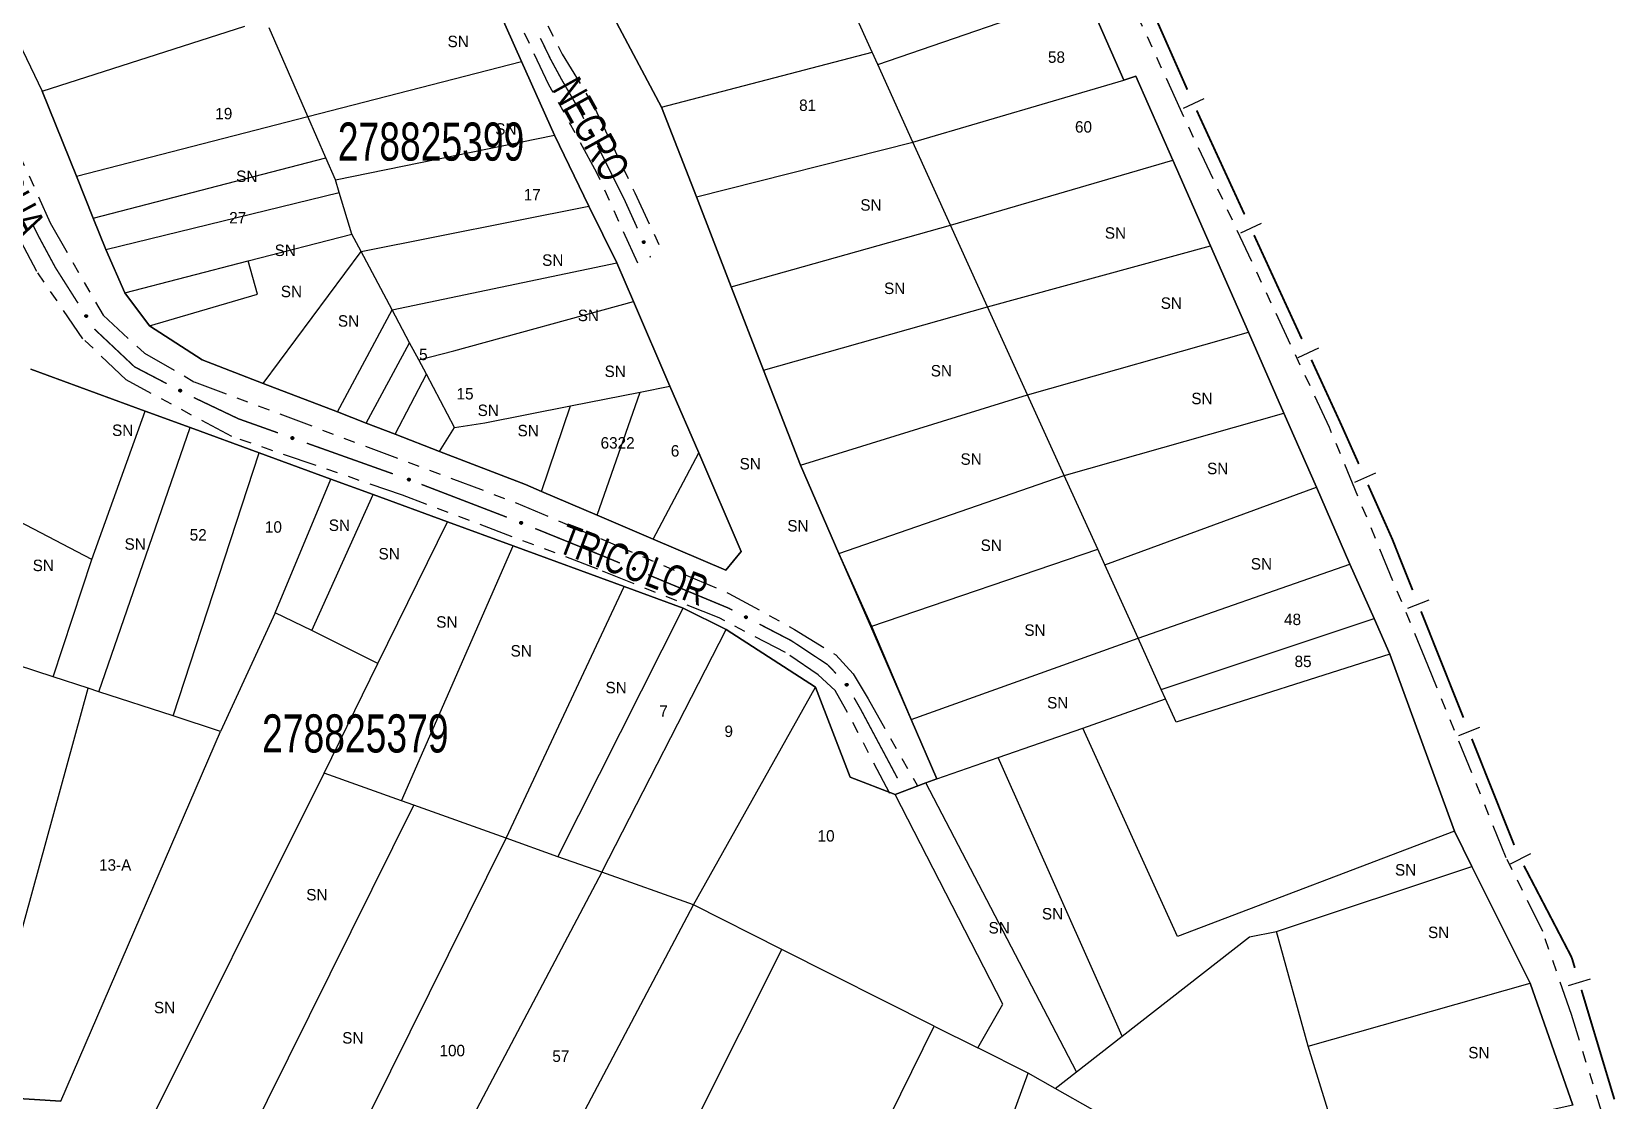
# Model space of a CAD drawing. Extents: x 204614 to 205597, y 4873311 to 4874446.
# Drawn here: x 205137.6 to 205345.3, y 4873786.8 to 4873926.9 of the extents above; entities that cross this region are included whole.
import ezdxf
from ezdxf.enums import TextEntityAlignment as Align

# ---------------------------------------------------------------- set-up
doc = ezdxf.new("R2010")
doc.units = 0
doc.header["$LTSCALE"] = 1.5
doc.header["$MEASUREMENT"] = 0
doc.linetypes.add('TRACO_25', pattern=[8, 3, -1, 1, -1, 1, -1])
for name, color, linetype in [('CD_MALHA_LOTES', 7, 'CONTINUOUS'), ('CD_TXT_QUADRA', 255, 'CONTINUOUS'), ('LM-LIM-SETORES-BAIRROS', 250, 'CONTINUOUS'), ('RU-QUADRA', 210, 'CONTINUOUS'), ('SV-EIXO-RUA-N-PAV', 6, 'CONTINUOUS'), ('SV-RUA-NAO-PAV', 7, 'CONTINUOUS'), ('SV-TXT-RUA-N-PAV', 7, 'CONTINUOUS'), ('Th_NmrPort', 1, 'CONTINUOUS')]:
    doc.layers.add(name, color=color, linetype=linetype)
doc.styles.add('ARIAL', font='ARIAL.SHX')

msp = doc.modelspace()

# ---------------------------------------------------------------- linework, layer by layer
at = {"layer": 'CD_MALHA_LOTES', "linetype": 'Continuous', "flags": 128}
for points in [[(205247.820775, 4873924.277697), (205238.592087, 4873944.613724)], [(205220.214994, 4873917.057532), (205209.876053, 4873936.501153)], [(205196.531992, 4873934.915591), (205201.824179, 4873923.049388)], [(205248.56386, 4873922.640259), (205275.82203, 4873932.04347)], [(205275.82203, 4873932.04347), (205280.84233, 4873920.58176)], [(205133.251673, 4873930.908573), (205138.964417, 4873919.132025)], [(205138.964417, 4873919.132025), (205165.544282, 4873927.65371)], [(205173.81427, 4873915.815606), (205168.751099, 4873927.456334)], [(205220.214994, 4873917.057532), (205247.820775, 4873924.277697)], [(205248.56386, 4873922.640259), (205247.820775, 4873924.277697)], [(205173.81427, 4873915.815606), (205201.824179, 4873923.049388)], [(205201.824179, 4873923.049388), (205206.148387, 4873913.353597)], [(205253.191994, 4873912.44186), (205248.56386, 4873922.640259)], [(205143.440204, 4873907.987685), (205138.964417, 4873919.132025)], [(205253.191994, 4873912.44186), (205280.84233, 4873920.58176)], [(205280.84233, 4873920.58176), (205282.432208, 4873921.11172)], [(205282.432208, 4873921.11172), (205287.267259, 4873910.106881)], [(205224.78735, 4873905.27441), (205220.214994, 4873917.057532)], [(205143.440204, 4873907.987685), (205173.81427, 4873915.815606)], [(205176.177591, 4873910.382099), (205173.81427, 4873915.815606)], [(205177.42937, 4873907.504136), (205206.148387, 4873913.353597)], [(205206.148387, 4873913.353597), (205210.685468, 4873904.073668)], [(205224.78735, 4873905.27441), (205253.191994, 4873912.44186)], [(205258.123562, 4873901.574821), (205253.191994, 4873912.44186)], [(205145.657546, 4873902.466686), (205176.177591, 4873910.382099)], [(205177.42937, 4873907.504136), (205176.177591, 4873910.382099)], [(205258.123562, 4873901.574821), (205287.267259, 4873910.106881)], [(205287.267259, 4873910.106881), (205292.205366, 4873898.867484)], [(205145.657546, 4873902.466686), (205143.440204, 4873907.987685)], [(205177.928854, 4873905.858782), (205177.42937, 4873907.504136)], [(205147.309135, 4873898.354365), (205177.928854, 4873905.858782)], [(205179.584998, 4873900.403256), (205177.928854, 4873905.858782)], [(205229.360639, 4873893.488886), (205224.78735, 4873905.27441)], [(205180.802085, 4873898.112541), (205210.685468, 4873904.073668)], [(205210.685468, 4873904.073668), (205214.325052, 4873896.629435)], [(205147.309135, 4873898.354365), (205145.657546, 4873902.466686)], [(205165.984827, 4873896.888719), (205179.584998, 4873900.403256)], [(205180.802085, 4873898.112541), (205179.584998, 4873900.403256)], [(205229.360639, 4873893.488886), (205258.123562, 4873901.574821)], [(205262.988661, 4873890.854253), (205258.123562, 4873901.574821)], [(205149.789835, 4873892.703633), (205147.309135, 4873898.354365)], [(205262.988661, 4873890.854253), (205292.205366, 4873898.867484)], [(205292.205366, 4873898.867484), (205297.193, 4873887.515358)], [(205149.789835, 4873892.703633), (205165.984827, 4873896.888719)], [(205167.18449, 4873892.522561), (205165.984827, 4873896.888719)], [(205167.952867, 4873880.805267), (205180.802085, 4873898.112541)], [(205184.870754, 4873890.454782), (205180.802085, 4873898.112541)], [(205184.870754, 4873890.454782), (205214.325052, 4873896.629435)], [(205214.325052, 4873896.629435), (205216.50684, 4873891.572144)], [(205153.046364, 4873888.378016), (205149.789835, 4873892.703633)], [(205153.046364, 4873888.378016), (205167.18449, 4873892.522561)], [(205233.603406, 4873882.555127), (205229.360639, 4873893.488886)], [(205177.674866, 4873877.060751), (205184.870754, 4873890.454782)], [(205187.156512, 4873886.152691), (205184.870754, 4873890.454782)], [(205192.936024, 4873885.075995), (205216.50684, 4873891.572144)], [(205216.50684, 4873891.572144), (205221.307812, 4873880.443696)], [(205233.603406, 4873882.555127), (205262.988661, 4873890.854253)], [(205268.228046, 4873879.30892), (205262.988661, 4873890.854253)], [(205159.952412, 4873883.886714), (205153.046364, 4873888.378016)], [(205181.46574, 4873875.600662), (205187.156512, 4873886.152691)], [(205188.348791, 4873883.908668), (205187.156512, 4873886.152691)], [(205268.228046, 4873879.30892), (205297.193, 4873887.515358)], [(205297.193, 4873887.515358), (205301.848271, 4873876.919711)], [(205167.952867, 4873880.805267), (205159.952412, 4873883.886714)], [(205188.348791, 4873883.908668), (205192.936024, 4873885.075995)], [(205189.355561, 4873882.013797), (205188.348791, 4873883.908668)], [(205137.46186, 4873882.689675), (205152.466472, 4873877.189346)], [(205185.258474, 4873874.139856), (205189.355561, 4873882.013797)], [(205193.062037, 4873875.037731), (205189.355561, 4873882.013797)], [(205238.445592, 4873870.076646), (205233.603406, 4873882.555127)], [(205177.674866, 4873877.060751), (205167.952867, 4873880.805267)], [(205208.283504, 4873877.853949), (205217.419591, 4873879.676227)], [(205211.74204, 4873863.546163), (205217.419591, 4873879.676227)], [(205217.419591, 4873879.676227), (205221.307812, 4873880.443696)], [(205221.307812, 4873880.443696), (205225.07854, 4873871.70331)], [(205197.020446, 4873875.649776), (205208.283504, 4873877.853949)], [(205204.465859, 4873866.653289), (205208.283504, 4873877.853949)], [(205238.445592, 4873870.076646), (205268.228046, 4873879.30892)], [(205273.020771, 4873868.747832), (205268.228046, 4873879.30892)], [(205145.47761, 4873857.734035), (205152.466472, 4873877.189346)], [(205152.466472, 4873877.189346), (205158.371456, 4873875.024722)], [(205181.46574, 4873875.600662), (205177.674866, 4873877.060751)], [(205185.258474, 4873874.139856), (205181.46574, 4873875.600662)], [(205193.062037, 4873875.037731), (205197.020446, 4873875.649776)], [(205273.020771, 4873868.747832), (205301.848271, 4873876.919711)], [(205301.848271, 4873876.919711), (205306.126516, 4873867.182194)], [(205146.391153, 4873840.360059), (205158.371456, 4873875.024722)], [(205158.371456, 4873875.024722), (205167.409497, 4873871.706498)], [(205191.083247, 4873871.896393), (205185.258474, 4873874.139856)], [(205191.083247, 4873871.896393), (205193.062037, 4873875.037731)], [(205156.122507, 4873837.191627), (205167.409497, 4873871.706498)], [(205167.409497, 4873871.706498), (205176.827661, 4873868.259122)], [(205204.465859, 4873866.653289), (205202.348016, 4873867.557665), (205191.083247, 4873871.896393)], [(205219.106368, 4873860.401396), (205225.07854, 4873871.70331)], [(205225.07854, 4873871.70331), (205230.663077, 4873858.758592)], [(205243.474831, 4873858.513122), (205238.445592, 4873870.076646)], [(205169.510167, 4873850.714562), (205176.827661, 4873868.259122)], [(205176.827661, 4873868.259122), (205182.369037, 4873866.227787)], [(205243.474831, 4873858.513122), (205273.020771, 4873868.747832)], [(205277.422223, 4873859.04894), (205273.020771, 4873868.747832)], [(205278.342814, 4873857.020357), (205306.126516, 4873867.182194)], [(205306.126516, 4873867.182194), (205310.493549, 4873857.092645)], [(205145.47761, 4873857.734035), (205130.128027, 4873865.723883)], [(205174.324239, 4873848.395742), (205182.369037, 4873866.227787)], [(205182.369037, 4873866.227787), (205192.129707, 4873862.64976)], [(205211.74204, 4873863.546163), (205204.465859, 4873866.653289)], [(205219.106368, 4873860.401396), (205211.74204, 4873863.546163)], [(205182.994611, 4873844.060556), (205192.129707, 4873862.64976)], [(205192.129707, 4873862.64976), (205200.725574, 4873859.498723)], [(205186.096182, 4873826.048137), (205200.725574, 4873859.498723)], [(205200.725574, 4873859.498723), (205215.312871, 4873854.151371)], [(205228.66277, 4873856.320554), (205219.106368, 4873860.401396)], [(205247.6734, 4873848.926032), (205277.422223, 4873859.04894)], [(205278.342814, 4873857.020357), (205277.422223, 4873859.04894)], [(205140.381794, 4873842.316647), (205145.47761, 4873857.734035)], [(205230.663077, 4873858.758592), (205228.66277, 4873856.320554)], [(205247.6734, 4873848.926032), (205243.474831, 4873858.513122)], [(205282.715811, 4873847.384167), (205278.342814, 4873857.020357)], [(205282.715811, 4873847.384167), (205310.493549, 4873857.092645)], [(205310.493549, 4873857.092645), (205313.692097, 4873849.962521)], [(205199.817932, 4873821.157711), (205215.312871, 4873854.151371)], [(205215.312871, 4873854.151371), (205223.050276, 4873851.342587)], [(205169.510167, 4873850.714562), (205162.352069, 4873835.163343)], [(205174.324239, 4873848.395742), (205169.510167, 4873850.714562)], [(205206.621349, 4873818.732976), (205223.050276, 4873851.342587)], [(205223.050276, 4873851.342587), (205228.667844, 4873848.533803)], [(205212.357955, 4873816.688452), (205228.667844, 4873848.533803)], [(205228.667844, 4873848.533803), (205240.406441, 4873840.981884)], [(205252.951364, 4873836.724114), (205247.6734, 4873848.926032)], [(205285.762203, 4873840.671241), (205313.692097, 4873849.962521)], [(205313.692097, 4873849.962521), (205315.740146, 4873845.301052)], [(205182.994611, 4873844.060556), (205174.324239, 4873848.395742)], [(205252.951364, 4873836.724114), (205282.715811, 4873847.384167)], [(205285.762203, 4873840.671241), (205282.715811, 4873847.384167)], [(205140.381794, 4873842.316647), (205128.716571, 4873846.114728)], [(205315.740146, 4873845.301052), (205287.706994, 4873836.385765)], [(205315.740146, 4873845.301052), (205324.245991, 4873822.088837)], [(205144.997324, 4873840.813876), (205140.381794, 4873842.316647)], [(205175.937332, 4873829.668747), (205182.994611, 4873844.060556)], [(205130.295852, 4873787.348656), (205144.997324, 4873840.813876)], [(205146.391153, 4873840.360059), (205144.997324, 4873840.813876)], [(205156.122507, 4873837.191627), (205146.391153, 4873840.360059)], [(205224.380514, 4873812.403617), (205240.406441, 4873840.981884)], [(205240.406441, 4873840.981884), (205244.937592, 4873829.163793)], [(205286.327783, 4873839.424946), (205285.762203, 4873840.671241)], [(205275.457573, 4873835.604423), (205286.327783, 4873839.424946)], [(205287.706994, 4873836.385765), (205286.327783, 4873839.424946)], [(205162.352069, 4873835.163343), (205156.122507, 4873837.191627)], [(205256.331716, 4873828.951809), (205252.951364, 4873836.724114)], [(205141.410057, 4873786.661063), (205162.352069, 4873835.163343)], [(205264.367563, 4873831.722919), (205275.457573, 4873835.604423)], [(205324.245991, 4873822.088837), (205287.883426, 4873808.257465), (205275.457573, 4873835.604423)], [(205256.331716, 4873828.951809), (205264.367563, 4873831.722919)], [(205280.644134, 4873795.176324), (205264.367563, 4873831.722919)], [(205151.869601, 4873781.399285), (205175.937332, 4873829.668747)], [(205186.096182, 4873826.048137), (205175.937332, 4873829.668747)], [(205244.937592, 4873829.163793), (205250.873136, 4873826.884968)], [(205250.873136, 4873826.884968), (205254.887195, 4873828.404855)], [(205254.887195, 4873828.404855), (205256.331716, 4873828.951809)], [(205274.63646, 4873790.493182), (205254.887195, 4873828.404855)], [(205187.721858, 4873825.468747), (205186.096182, 4873826.048137)], [(205264.95987, 4873799.372855), (205250.873136, 4873826.884968)], [(205163.058891, 4873775.770401), (205187.721858, 4873825.468747)], [(205199.817932, 4873821.157711), (205187.721858, 4873825.468747)], [(205324.245991, 4873822.088837), (205326.524816, 4873817.425196)], [(205174.6385, 4873770.364817), (205199.817932, 4873821.157711)], [(205206.621349, 4873818.732976), (205199.817932, 4873821.157711)], [(205212.357955, 4873816.688452), (205206.621349, 4873818.732976)], [(205300.888983, 4873808.912784), (205326.524816, 4873817.425196)], [(205326.524816, 4873817.425196), (205334.156229, 4873802.135872)], [(205212.357955, 4873816.688452), (205184.906159, 4873764.722589)], [(205224.380514, 4873812.403617), (205212.357955, 4873816.688452)], [(205195.980557, 4873758.637046), (205224.380514, 4873812.403617)], [(205235.99103, 4873806.565033), (205224.380514, 4873812.403617)], [(205280.644134, 4873795.176324), (205297.360344, 4873808.207056)], [(205297.360344, 4873808.207056), (205300.888983, 4873808.912784)], [(205305.022533, 4873793.890861), (205300.888983, 4873808.912784)], [(205208.484356, 4873751.766026), (205235.99103, 4873806.565033)], [(205255.980981, 4873796.512682), (205235.99103, 4873806.565033)], [(205305.022533, 4873793.890861), (205334.156229, 4873802.135872)], [(205334.156229, 4873802.135872), (205339.747299, 4873786.157602)], [(205261.700769, 4873793.63637), (205264.95987, 4873799.372855)], [(205245.804397, 4873775.831787), (205255.980981, 4873796.512682)], [(205255.980981, 4873796.512682), (205261.700769, 4873793.63637)], [(205274.63646, 4873790.493182), (205280.644134, 4873795.176324)], [(205268.286873, 4873790.324414), (205261.700769, 4873793.63637)], [(205339.747299, 4873786.157602), (205309.508946, 4873779.461245), (205305.022533, 4873793.890861)], [(205246.803555, 4873731.487824), (205268.286873, 4873790.324414)], [(205271.840254, 4873788.313464), (205268.286873, 4873790.324414)], [(205271.840254, 4873788.313464), (205274.63646, 4873790.493182)], [(205276.793415, 4873785.510342), (205271.840254, 4873788.313464)], [(205141.410057, 4873786.661063), (205130.295852, 4873787.348656)]]:
    msp.add_lwpolyline(points, dxfattribs=at)
at = {"layer": 'LM-LIM-SETORES-BAIRROS', "const_width": 0.25}
for points in [[(205289.185074, 4873919.342604), (205283.929074, 4873931.232703)], [(205296.684945, 4873902.979668), (205290.415545, 4873916.606649)], [(205304.208226, 4873886.627291), (205297.938825, 4873900.254272)], [(205309.36071, 4873875.428005), (205305.462106, 4873883.901894)], [(205309.634635, 4873874.814036), (205309.36071, 4873875.428005)], [(205311.671843, 4873870.24788), (205309.634635, 4873874.814036)], [(205316.046964, 4873860.441573), (205312.894168, 4873867.508186)], [(205316.143944, 4873860.198217), (205316.046964, 4873860.441573)], [(205318.735325, 4873853.695545), (205316.143944, 4873860.198217)], [(205325.398878, 4873836.974389), (205319.845917, 4873850.908686)], [(205332.06243, 4873820.253233), (205326.50947, 4873834.18753)], [(205339.602562, 4873805.529747), (205333.341759, 4873817.543722)], [(205339.732948, 4873805.096381), (205339.602562, 4873805.529747)], [(205340.021057, 4873804.138783), (205339.732948, 4873805.096381)], [(205345.207024, 4873786.902027), (205340.885385, 4873801.26599)]]:
    msp.add_lwpolyline(points, dxfattribs=at)
at = {"layer": 'LM-LIM-SETORES-BAIRROS'}
for points in [[(205291.360283, 4873918.142055), (205288.634887, 4873916.888175)], [(205298.883563, 4873901.789677), (205296.158167, 4873900.535797)], [(205306.406844, 4873885.4373), (205303.681448, 4873884.18342)], [(205313.856573, 4873869.03258), (205311.116879, 4873867.810255)], [(205320.86915, 4873852.392935), (205318.08229, 4873851.282343)], [(205327.532702, 4873835.671779), (205324.745843, 4873834.561187)], [(205334.209831, 4873819.123738), (205331.549409, 4873817.73732)], [(205342.033672, 4873802.655752), (205339.160879, 4873801.791424)]]:
    msp.add_lwpolyline(points, dxfattribs=at)
at = {"layer": 'RU-QUADRA', "linetype": 'Continuous', "flags": 128}
for points in [[(205209.876053, 4873936.501153), (205220.214994, 4873917.057532), (205224.78735, 4873905.27441), (205229.360639, 4873893.488886), (205233.603406, 4873882.555127), (205238.445592, 4873870.076646), (205243.474831, 4873858.513122), (205247.746376, 4873848.95777), (205252.951364, 4873836.724114), (205256.331716, 4873828.951809), (205254.887195, 4873828.404855), (205250.873136, 4873826.884968), (205244.937592, 4873829.163793), (205240.406441, 4873840.981884), (205228.667844, 4873848.533803), (205223.050276, 4873851.342587), (205215.312871, 4873854.151371), (205200.725574, 4873859.498723), (205192.129707, 4873862.64976), (205182.369037, 4873866.227787), (205176.827661, 4873868.259122), (205167.404557, 4873871.693021), (205158.371456, 4873875.024722), (205152.466472, 4873877.189346), (205137.46186, 4873882.689675)], [(205133.251673, 4873930.908573), (205138.964417, 4873919.132025), (205143.440204, 4873907.987685), (205145.657546, 4873902.466686), (205147.309135, 4873898.354365), (205149.789835, 4873892.703633), (205153.046364, 4873888.378016), (205159.952412, 4873883.886714), (205167.952867, 4873880.805267), (205177.674866, 4873877.060751), (205181.46574, 4873875.600662), (205185.258474, 4873874.139856), (205191.083247, 4873871.896393), (205202.348016, 4873867.557665), (205204.465859, 4873866.653289), (205211.74204, 4873863.546163), (205219.106368, 4873860.401396), (205228.66277, 4873856.320554), (205230.663077, 4873858.758592), (205225.07854, 4873871.70331), (205221.307812, 4873880.443696), (205216.50684, 4873891.572144), (205214.325052, 4873896.629435), (205210.685468, 4873904.073668), (205206.148387, 4873913.353597), (205201.824179, 4873923.049388), (205196.531992, 4873934.915591)], [(205339.747299, 4873786.157602), (205334.156229, 4873802.135872), (205326.524816, 4873817.425196), (205324.245991, 4873822.088837), (205315.740146, 4873845.301052), (205313.692097, 4873849.962521), (205310.493549, 4873857.092645), (205306.126516, 4873867.182194), (205301.848271, 4873876.919711), (205297.193, 4873887.515358), (205292.205366, 4873898.867484), (205287.267259, 4873910.106881), (205282.432208, 4873921.11172), (205280.84233, 4873920.58176), (205275.82203, 4873932.04347)], [(205130.295852, 4873787.348656), (205141.410057, 4873786.661063)]]:
    msp.add_lwpolyline(points, dxfattribs=at)
at = {"layer": 'SV-EIXO-RUA-N-PAV', "const_width": 0.18}
for points in [[(205204.316577, 4873926.090341), (205205.622083, 4873923.389294)], [(205205.622083, 4873923.389294), (205205.629784, 4873923.373361)], [(205205.629784, 4873923.373361), (205207.052617, 4873920.752353)], [(205207.052617, 4873920.752353), (205207.097501, 4873920.669672)], [(205207.097501, 4873920.669672), (205209.055754, 4873917.290106)], [(205209.055754, 4873917.290106), (205209.492197, 4873916.53689)], [(205209.492197, 4873916.53689), (205210.001553, 4873915.52879)], [(205211.805424, 4873911.958629), (205213.158327, 4873909.281008)], [(205213.158327, 4873909.281008), (205213.200114, 4873909.198306)], [(205213.200114, 4873909.198306), (205214.947529, 4873905.703474)], [(205214.947529, 4873905.703474), (205215.285817, 4873905.0269)], [(205215.285817, 4873905.0269), (205217.034494, 4873901.160379)], [(205137.672183, 4873901.724552), (205138.121122, 4873900.830989)], [(205138.121122, 4873900.830989), (205138.531654, 4873900.013875)], [(205138.531654, 4873900.013875), (205140.468614, 4873896.416663)], [(205140.468614, 4873896.416663), (205140.699064, 4873895.988683)], [(205218.682804, 4873897.515783), (205218.761988, 4873897.340698)], [(205140.699064, 4873895.988683), (205143.653557, 4873891.333119)], [(205145.796855, 4873887.955801), (205145.807962, 4873887.9383)], [(205145.807962, 4873887.9383), (205150.890267, 4873883.154953)], [(205150.890267, 4873883.154953), (205151.071674, 4873882.984218)], [(205151.071674, 4873882.984218), (205155.283735, 4873880.78662)], [(205158.841767, 4873878.959799), (205164.25893, 4873876.380197)], [(205164.25893, 4873876.380197), (205164.6954, 4873876.172355)], [(205164.6954, 4873876.172355), (205169.891804, 4873874.320349)], [(205173.659656, 4873872.977481), (205184.963211, 4873868.948878)], [(205188.715832, 4873867.564896), (205199.915979, 4873863.257147)], [(205203.631702, 4873861.776519), (205211.972355, 4873858.395172)], [(205211.972355, 4873858.395172), (205212.610663, 4873858.136399)], [(205212.610663, 4873858.136399), (205214.745298, 4873857.250324)], [(205218.439665, 4873855.716813), (205228.599173, 4873851.499659)], [(205228.599173, 4873851.499659), (205229.02106, 4873851.324536)], [(205229.02106, 4873851.324536), (205229.503225, 4873851.074347)], [(205233.053706, 4873849.232043), (205236.604187, 4873847.389739)], [(205236.604187, 4873847.389739), (205237.234239, 4873847.062813)], [(205237.234239, 4873847.062813), (205241.646442, 4873844.144174)], [(205241.646442, 4873844.144174), (205242.025526, 4873843.893413)], [(205242.025526, 4873843.893413), (205243.087615, 4873842.770699)], [(205245.461262, 4873839.586682), (205245.956726, 4873838.718054)], [(205245.956726, 4873838.718054), (205246.360348, 4873838.010441)], [(205246.360348, 4873838.010441), (205251.156967, 4873829.025223)]]:
    msp.add_lwpolyline(points, dxfattribs=at)
at = {"layer": 'SV-EIXO-RUA-N-PAV'}
for points in [[(205210.936945, 4873913.921593), (205210.98362, 4873913.906981), (205211.020746, 4873913.884879), (205211.046406, 4873913.857533), (205211.06278, 4873913.827454), (205211.076066, 4873913.794796), (205211.082196, 4873913.758915), (205211.080178, 4873913.717584), (205211.06585, 4873913.670659), (205211.040708, 4873913.634114), (205211.015244, 4873913.607523), (205210.984863, 4873913.588644), (205210.952921, 4873913.576269), (205210.915439, 4873913.571134), (205210.873574, 4873913.573588), (205210.826738, 4873913.589138), (205210.790489, 4873913.611056), (205210.766364, 4873913.638158), (205210.747577, 4873913.668821), (205210.734413, 4873913.702325), (205210.728599, 4873913.737582), (205210.731145, 4873913.779729), (205210.747105, 4873913.825752), (205210.768553, 4873913.862157), (205210.79531, 4873913.886656), (205210.825914, 4873913.904472), (205210.858508, 4873913.918195), (205210.89432, 4873913.925859), (205210.936945, 4873913.921593)], [(205217.899741, 4873899.514357), (205217.945743, 4873899.497747), (205217.981883, 4873899.474066), (205218.00634, 4873899.445638), (205218.021402, 4873899.414882), (205218.033268, 4873899.381682), (205218.037846, 4873899.345569), (205218.034048, 4873899.304364), (205218.017711, 4873899.258101), (205217.991018, 4873899.222673), (205217.964431, 4873899.197204), (205217.933264, 4873899.179652), (205217.900819, 4873899.168666), (205217.86315, 4873899.165151), (205217.821429, 4873899.169407), (205217.775308, 4873899.186961), (205217.740037, 4873899.210421), (205217.717102, 4873899.238539), (205217.699655, 4873899.269983), (205217.687947, 4873899.304023), (205217.683658, 4873899.339497), (205217.688019, 4873899.381496), (205217.705948, 4873899.426788), (205217.728945, 4873899.462234), (205217.756733, 4873899.485557), (205217.788076, 4873899.502038), (205217.821231, 4873899.514343), (205217.857341, 4873899.520456), (205217.899741, 4873899.514357)], [(205144.741163, 4873889.824757), (205144.78904, 4873889.814765), (205144.828144, 4873889.796388), (205144.856348, 4873889.771673), (205144.875576, 4873889.743334), (205144.891981, 4873889.712126), (205144.90158, 4873889.677013), (205144.903601, 4873889.635682), (205144.893915, 4873889.587585), (205144.872456, 4873889.548763), (205144.849704, 4873889.519816), (205144.821309, 4873889.498065), (205144.790725, 4873889.482636), (205144.753922, 4873889.473872), (205144.712017, 4873889.472233), (205144.663889, 4873889.483143), (205144.625675, 4873889.501423), (205144.599023, 4873889.526045), (205144.577337, 4873889.55473), (205144.56097, 4873889.586791), (205144.551747, 4873889.621313), (205144.550172, 4873889.663508), (205144.56157, 4873889.710868), (205144.579367, 4873889.749189), (205144.603608, 4873889.77618), (205144.63233, 4873889.796895), (205144.663431, 4873889.81373), (205144.698326, 4873889.824848), (205144.741163, 4873889.824757)], [(205156.98044, 4873880.025546), (205157.026885, 4873880.040869), (205157.069937, 4873880.044542), (205157.106726, 4873880.03727), (205157.137559, 4873880.022367), (205157.167386, 4873880.003568), (205157.193276, 4873879.97798), (205157.215721, 4873879.943215), (205157.231419, 4873879.896731), (205157.232283, 4873879.852382), (205157.227083, 4873879.815933), (205157.213395, 4873879.782887), (205157.194647, 4873879.754218), (205157.167178, 4873879.728203), (205157.131725, 4873879.705802), (205157.084602, 4873879.691148), (205157.042371, 4873879.687837), (205157.006972, 4873879.695805), (205156.973837, 4873879.709777), (205156.943616, 4873879.729334), (205156.918346, 4873879.754598), (205156.895856, 4873879.790335), (205156.882008, 4873879.837037), (205156.878225, 4873879.879119), (205156.885694, 4873879.914621), (205156.900184, 4873879.946933), (205156.918675, 4873879.977079), (205156.943314, 4873880.004175), (205156.98044, 4873880.025546)], [(205171.677344, 4873873.800843), (205171.72123, 4873873.822433), (205171.763362, 4873873.832014), (205171.800802, 4873873.829892), (205171.833398, 4873873.819389), (205171.865535, 4873873.804889), (205171.89471, 4873873.783121), (205171.92174, 4873873.751788), (205171.943707, 4873873.707917), (205171.950686, 4873873.664112), (205171.950569, 4873873.627295), (205171.941574, 4873873.592675), (205171.926965, 4873873.561691), (205171.903351, 4873873.532133), (205171.871331, 4873873.505051), (205171.826682, 4873873.484031), (205171.785313, 4873873.47492), (205171.749153, 4873873.477924), (205171.714406, 4873873.487187), (205171.681774, 4873873.502384), (205171.653258, 4873873.523917), (205171.626049, 4873873.556206), (205171.605885, 4873873.600548), (205171.596327, 4873873.641706), (205171.598823, 4873873.677898), (205171.608712, 4873873.711902), (205171.622864, 4873873.744312), (205171.643525, 4873873.774551), (205171.677344, 4873873.800843)], [(205186.97159, 4873868.3537), (205187.015997, 4873868.374195), (205187.058354, 4873868.382729), (205187.09573, 4873868.379678), (205187.128055, 4873868.36837), (205187.159823, 4873868.353077), (205187.188449, 4873868.330592), (205187.214694, 4873868.298598), (205187.235565, 4873868.254196), (205187.241455, 4873868.210231), (205187.240425, 4873868.173428), (205187.230575, 4873868.139042), (205187.215201, 4873868.108431), (205187.190862, 4873868.079467), (205187.158179, 4873868.053188), (205187.113023, 4873868.033281), (205187.071441, 4873868.0252), (205187.035366, 4873868.0291), (205187.00086, 4873868.039222), (205186.968615, 4873868.055223), (205186.940642, 4873868.077457), (205186.914242, 4873868.110411), (205186.895184, 4873868.15524), (205186.886651, 4873868.196622), (205186.890043, 4873868.232741), (205186.900773, 4873868.266489), (205186.915724, 4873868.298538), (205186.937129, 4873868.328255), (205186.97159, 4873868.3537)], [(205201.686427, 4873862.683926), (205201.731195, 4873862.703619), (205201.773699, 4873862.71139), (205201.811014, 4873862.707668), (205201.843131, 4873862.69578), (205201.874618, 4873862.679918), (205201.902836, 4873862.656922), (205201.9285, 4873862.624462), (205201.94857, 4873862.579691), (205201.953669, 4873862.535628), (205201.951977, 4873862.498849), (205201.94151, 4873862.464646), (205201.925588, 4873862.434316), (205201.900732, 4873862.405795), (205201.867582, 4873862.380107), (205201.822075, 4873862.361016), (205201.780354, 4873862.353684), (205201.744356, 4873862.358232), (205201.710037, 4873862.368972), (205201.678085, 4873862.385551), (205201.650516, 4873862.408284), (205201.624713, 4873862.441707), (205201.606465, 4873862.486872), (205201.598676, 4873862.528401), (205201.602718, 4873862.564454), (205201.614053, 4873862.598003), (205201.629578, 4873862.629778), (205201.651514, 4873862.659105), (205201.686427, 4873862.683926)], [(205216.501982, 4873856.640322), (205216.546912, 4873856.659643), (205216.589478, 4873856.667061), (205216.626762, 4873856.66303), (205216.658779, 4873856.650876), (205216.690133, 4873856.634754), (205216.718159, 4873856.611524), (205216.743554, 4873856.578852), (205216.763252, 4873856.533917), (205216.767985, 4873856.489813), (205216.765988, 4873856.453049), (205216.755237, 4873856.418934), (205216.739065, 4873856.388737), (205216.713973, 4873856.360423), (205216.680611, 4873856.335011), (205216.634948, 4873856.316298), (205216.593167, 4873856.309312), (205216.557208, 4873856.314158), (205216.522979, 4873856.325183), (205216.491166, 4873856.342027), (205216.463786, 4873856.364988), (205216.438261, 4873856.398624), (205216.420388, 4873856.443938), (205216.412945, 4873856.48553), (205216.417285, 4873856.521548), (205216.428898, 4873856.555002), (205216.444686, 4873856.586647), (205216.466864, 4873856.615791), (205216.501982, 4873856.640322)], [(205231.201632, 4873850.31708), (205231.248044, 4873850.332508), (205231.291087, 4873850.336277), (205231.327892, 4873850.329088), (205231.358758, 4873850.314254), (205231.388627, 4873850.295522), (205231.414575, 4873850.269992), (205231.437097, 4873850.235278), (205231.4529, 4873850.188829), (205231.453863, 4873850.144482), (205231.448745, 4873850.108022), (205231.435131, 4873850.074945), (205231.416448, 4873850.046234), (205231.389037, 4873850.020158), (205231.353635, 4873849.997677), (205231.306545, 4873849.982917), (205231.264321, 4873849.979511), (205231.228904, 4873849.9874), (205231.195738, 4873850.001297), (205231.165473, 4873850.020787), (205231.140147, 4873850.045994), (205231.117576, 4873850.08168), (205231.103624, 4873850.128351), (205231.099747, 4873850.170425), (205231.107136, 4873850.205943), (205231.121553, 4873850.238288), (205231.139977, 4873850.268475), (205231.164554, 4873850.295626), (205231.201632, 4873850.31708)], [(205244.516144, 4873841.465801), (205244.563497, 4873841.453565), (205244.601693, 4873841.433366), (205244.628701, 4873841.40735), (205244.646573, 4873841.378137), (205244.661491, 4873841.346192), (205244.669425, 4873841.310666), (205244.669497, 4873841.269285), (205244.657556, 4873841.221697), (205244.634293, 4873841.18393), (205244.610204, 4873841.156086), (205244.580815, 4873841.135697), (205244.549539, 4873841.121725), (205244.512364, 4873841.114704), (205244.470428, 4873841.11504), (205244.422867, 4873841.128205), (205244.385557, 4873841.148264), (205244.360094, 4873841.174114), (205244.339783, 4873841.203789), (205244.324944, 4873841.236586), (205244.317357, 4873841.271504), (205244.317771, 4873841.313726), (205244.331387, 4873841.360496), (205244.350969, 4873841.397937), (205244.376455, 4873841.423756), (205244.40612, 4873841.443095), (205244.437979, 4873841.458447), (205244.473359, 4873841.467909), (205244.516144, 4873841.465801)]]:
    msp.add_lwpolyline(points, close=True, dxfattribs=at)
for points in [[(205210.728599, 4873913.737582), (205210.826738, 4873913.589138)], [(205210.731145, 4873913.779729), (205210.873574, 4873913.573588)], [(205210.73403, 4873913.716366), (205210.805284, 4873913.605602)], [(205210.734413, 4873913.702325), (205210.790489, 4873913.611056)], [(205210.734479, 4873913.754813), (205210.846243, 4873913.588078)], [(205210.742222, 4873913.800004), (205210.892677, 4873913.574847)], [(205210.747105, 4873913.825752), (205210.915439, 4873913.571134)], [(205210.757914, 4873913.841566), (205210.931111, 4873913.57745)], [(205210.768553, 4873913.862157), (205210.952921, 4873913.576269)], [(205210.78281, 4873913.870962), (205210.967084, 4873913.584924)], [(205210.79531, 4873913.886656), (205210.984863, 4873913.588644)], [(205210.811399, 4873913.89305), (205210.996928, 4873913.598475)], [(205210.825914, 4873913.904472), (205211.015244, 4873913.607523)], [(205210.844897, 4873913.908447), (205211.027324, 4873913.626063)], [(205210.858508, 4873913.918195), (205211.040708, 4873913.634114)], [(205210.878421, 4873913.917742), (205211.051605, 4873913.656677)], [(205210.89432, 4873913.925859), (205211.06585, 4873913.670659)], [(205210.914407, 4873913.922164), (205211.069745, 4873913.696419)], [(205210.936945, 4873913.921593), (205211.080178, 4873913.717584)], [(205210.962045, 4873913.912601), (205211.077476, 4873913.74466)], [(205210.98362, 4873913.906981), (205211.082196, 4873913.758915)], [(205211.004838, 4873913.894473), (205211.074258, 4873913.784312)], [(205211.020746, 4873913.884879), (205211.076066, 4873913.794796)], [(205217.683658, 4873899.339497), (205217.775308, 4873899.186961)], [(205217.687947, 4873899.304023), (205217.740037, 4873899.210421)], [(205217.688019, 4873899.381496), (205217.821429, 4873899.169407)], [(205217.68817, 4873899.318068), (205217.754583, 4873899.204335)], [(205217.690275, 4873899.356459), (205217.794749, 4873899.185061)], [(205217.699959, 4873899.401274), (205217.840569, 4873899.169842)], [(205217.705948, 4873899.426788), (205217.86315, 4873899.165151)], [(205217.717428, 4873899.442121), (205217.87908, 4873899.170785)], [(205217.728945, 4873899.462234), (205217.900819, 4873899.168666)], [(205217.743568, 4873899.470417), (205217.915341, 4873899.176702)], [(205217.756733, 4873899.485557), (205217.933264, 4873899.179652)], [(205217.773082, 4873899.491253), (205217.945742, 4873899.188954)], [(205217.788076, 4873899.502038), (205217.964431, 4873899.197204)], [(205217.807213, 4873899.505191), (205217.977299, 4873899.215206)], [(205217.821231, 4873899.514343), (205217.991018, 4873899.222673)], [(205217.841106, 4873899.513032), (205218.002877, 4873899.244745)], [(205217.857341, 4873899.520456), (205218.017711, 4873899.258101)], [(205217.877249, 4873899.5159), (205218.022713, 4873899.283668)], [(205217.899741, 4873899.514357), (205218.034048, 4873899.304364)], [(205217.924431, 4873899.504291), (205218.032516, 4873899.331531)], [(205217.945743, 4873899.497747), (205218.037846, 4873899.345569)], [(205217.966403, 4873899.484336), (205218.03101, 4873899.371285)], [(205217.981883, 4873899.474066), (205218.033268, 4873899.381682)], [(205144.550172, 4873889.663508), (205144.712017, 4873889.472233)], [(205144.551747, 4873889.621313), (205144.663889, 4873889.483143)], [(205144.555919, 4873889.639036), (205144.683404, 4873889.483989)], [(205144.55922, 4873889.684766), (205144.730906, 4873889.475348)], [(205144.55922, 4873889.600728), (205144.640931, 4873889.497438)], [(205144.56097, 4873889.586791), (205144.625675, 4873889.501423)], [(205144.56157, 4873889.710868), (205144.753922, 4873889.473872)], [(205144.570786, 4873889.72766), (205144.768904, 4873889.481685)], [(205144.579367, 4873889.749189), (205144.790725, 4873889.482636)], [(205144.592698, 4873889.759343), (205144.803977, 4873889.49263)], [(205144.603608, 4873889.77618), (205144.821309, 4873889.498065)], [(205144.618997, 4873889.784113), (205144.832358, 4873889.509025)], [(205144.63233, 4873889.796895), (205144.849704, 4873889.519816)], [(205144.650835, 4873889.802702), (205144.85992, 4873889.539445)], [(205144.663431, 4873889.81373), (205144.872456, 4873889.548763)], [(205144.683293, 4873889.81522), (205144.881101, 4873889.57228)], [(205144.698326, 4873889.824848), (205144.893915, 4873889.587585)], [(205144.718676, 4873889.823129), (205144.895281, 4873889.613601)], [(205144.741163, 4873889.824757), (205144.903601, 4873889.635682)], [(205144.767021, 4873889.818255), (205144.898272, 4873889.662366)], [(205144.78904, 4873889.814765), (205144.90158, 4873889.677013)], [(205144.811377, 4873889.804385), (205144.891204, 4873889.701516)], [(205144.828144, 4873889.796388), (205144.891981, 4873889.712126)], [(205156.878225, 4873879.879119), (205157.194647, 4873879.754218)], [(205156.881578, 4873879.856186), (205157.176234, 4873879.742468)], [(205156.882008, 4873879.837037), (205157.167178, 4873879.728203)], [(205156.884681, 4873879.894583), (205157.201113, 4873879.769504)], [(205156.885694, 4873879.914621), (205157.213395, 4873879.782887)], [(205156.893044, 4873879.813266), (205157.146516, 4873879.717957)], [(205156.895043, 4873879.929193), (205157.217471, 4873879.797907)], [(205156.895856, 4873879.790335), (205157.131725, 4873879.705802)], [(205156.900184, 4873879.946933), (205157.227083, 4873879.815933)], [(205156.913084, 4873879.772029), (205157.101071, 4873879.701652)], [(205156.913294, 4873879.961225), (205157.226098, 4873879.83804)], [(205156.918346, 4873879.754598), (205157.084602, 4873879.691148)], [(205156.918675, 4873879.977079), (205157.232283, 4873879.852382)], [(205156.935123, 4873879.988314), (205157.227991, 4873879.877068)], [(205156.935123, 4873879.740522), (205157.057572, 4873879.692026)], [(205156.943314, 4873880.004175), (205157.231419, 4873879.896731)], [(205156.943616, 4873879.729334), (205157.042371, 4873879.687837)], [(205156.96179, 4873880.012877), (205157.219575, 4873879.919935)], [(205156.98044, 4873880.025546), (205157.215721, 4873879.943215)], [(205157.006078, 4873880.032864), (205157.197747, 4873879.963645)], [(205157.026885, 4873880.040869), (205157.193276, 4873879.97798)], [(205157.051418, 4873880.043069), (205157.172026, 4873879.993994)], [(205157.069937, 4873880.044542), (205157.167386, 4873880.003568)], [(205171.596327, 4873873.641706), (205171.926965, 4873873.561691)], [(205171.598823, 4873873.677898), (205171.941574, 4873873.592675)], [(205171.600586, 4873873.657912), (205171.931258, 4873873.577724)], [(205171.602814, 4873873.619455), (205171.91035, 4873873.547512)], [(205171.605885, 4873873.600548), (205171.903351, 4873873.532133)], [(205171.60607, 4873873.693621), (205171.943538, 4873873.608114)], [(205171.608712, 4873873.711902), (205171.950569, 4873873.627295)], [(205171.619724, 4873873.727867), (205171.94654, 4873873.649053)], [(205171.620097, 4873873.578529), (205171.884301, 4873873.519132)], [(205171.622864, 4873873.744312), (205171.950686, 4873873.664112)], [(205171.626049, 4873873.556206), (205171.871331, 4873873.505051)], [(205171.637603, 4873873.75771), (205171.943026, 4873873.687969)], [(205171.643525, 4873873.774551), (205171.943707, 4873873.707917)], [(205171.645639, 4873873.540454), (205171.841543, 4873873.496708)], [(205171.653258, 4873873.523917), (205171.826682, 4873873.484031)], [(205171.660623, 4873873.78572), (205171.928772, 4873873.729264)], [(205171.671817, 4873873.512292), (205171.79979, 4873873.481168)], [(205171.677344, 4873873.800843), (205171.92174, 4873873.751788)], [(205171.681774, 4873873.502384), (205171.785313, 4873873.47492)], [(205171.701727, 4873873.811632), (205171.901117, 4873873.76954)], [(205171.72123, 4873873.822433), (205171.89471, 4873873.783121)], [(205171.745223, 4873873.827998), (205171.871453, 4873873.796048)], [(205171.763362, 4873873.832014), (205171.865535, 4873873.804889)], [(205186.886651, 4873868.196622), (205187.215201, 4873868.108431)], [(205186.890043, 4873868.232741), (205187.230575, 4873868.139042)], [(205186.89131, 4873868.212718), (205187.219891, 4873868.124352)], [(205186.892583, 4873868.174217), (205187.19824, 4873868.094668)], [(205186.895184, 4873868.15524), (205187.190862, 4873868.079467)], [(205186.897678, 4873868.24828), (205187.232921, 4873868.154427)], [(205186.900773, 4873868.266489), (205187.240425, 4873868.173428)], [(205186.908846, 4873868.132875), (205187.171495, 4873868.066943)], [(205186.912177, 4873868.282176), (205187.236937, 4873868.19528)], [(205186.914242, 4873868.110411), (205187.158179, 4873868.053188)], [(205186.915724, 4873868.298538), (205187.241455, 4873868.210231)], [(205186.930791, 4873868.311567), (205187.23439, 4873868.234271)], [(205186.933436, 4873868.094178), (205187.128194, 4873868.045586)], [(205186.937129, 4873868.328255), (205187.235565, 4873868.254196)], [(205186.940642, 4873868.077457), (205187.113023, 4873868.033281)], [(205186.954499, 4873868.338997), (205187.221165, 4873868.275907)], [(205186.958907, 4873868.065375), (205187.086068, 4873868.031087)], [(205186.968615, 4873868.055223), (205187.071441, 4873868.0252)], [(205186.97159, 4873868.3537), (205187.214694, 4873868.298598)], [(205186.996232, 4873868.363881), (205187.194518, 4873868.316857)], [(205187.015997, 4873868.374195), (205187.188449, 4873868.330592)], [(205187.040122, 4873868.379164), (205187.165519, 4873868.344092)], [(205187.058354, 4873868.382729), (205187.159823, 4873868.353077)], [(205201.598676, 4873862.528401), (205201.925588, 4873862.434316)], [(205201.602718, 4873862.564454), (205201.94151, 4873862.464646)], [(205201.603624, 4873862.54441), (205201.930564, 4873862.45015)], [(205201.604205, 4873862.505893), (205201.908383, 4873862.42086)], [(205201.606465, 4873862.486872), (205201.900732, 4873862.405795)], [(205201.610631, 4873862.579852), (205201.944132, 4873862.479986)], [(205201.614053, 4873862.598003), (205201.951977, 4873862.498849)], [(205201.619722, 4873862.464265), (205201.881143, 4873862.393621)], [(205201.624713, 4873862.441707), (205201.867582, 4873862.380107)], [(205201.625737, 4873862.613483), (205201.948883, 4873862.52076)], [(205201.629578, 4873862.629778), (205201.953669, 4873862.535628)], [(205201.643612, 4873862.425132), (205201.837465, 4873862.373046)], [(205201.644876, 4873862.642533), (205201.947037, 4873862.55979)], [(205201.650516, 4873862.408284), (205201.822075, 4873862.361016)], [(205201.651514, 4873862.659105), (205201.94857, 4873862.579691)], [(205201.668561, 4873862.395876), (205201.795085, 4873862.359307)], [(205201.669074, 4873862.669533), (205201.934562, 4873862.601657)], [(205201.678085, 4873862.385551), (205201.780354, 4873862.353684)], [(205201.686427, 4873862.683926), (205201.9285, 4873862.624462)], [(205201.711248, 4873862.693662), (205201.908656, 4873862.64308)], [(205201.731195, 4873862.703619), (205201.902836, 4873862.656922)], [(205201.755405, 4873862.708153), (205201.880152, 4873862.670832)], [(205201.773699, 4873862.71139), (205201.874618, 4873862.679918)], [(205216.412945, 4873856.48553), (205216.739065, 4873856.388737)], [(205216.417285, 4873856.521548), (205216.755237, 4873856.418934)], [(205216.418025, 4873856.501498), (205216.744171, 4873856.404529)], [(205216.418287, 4873856.462977), (205216.721748, 4873856.375424)], [(205216.420388, 4873856.443938), (205216.713973, 4873856.360423)], [(205216.425325, 4873856.53688), (205216.757987, 4873856.434252)], [(205216.428898, 4873856.555002), (205216.765988, 4873856.453049)], [(205216.433458, 4873856.421222), (205216.694284, 4873856.348412)], [(205216.438261, 4873856.398624), (205216.680611, 4873856.335011)], [(205216.44071, 4873856.570384), (205216.763075, 4873856.474985)], [(205216.444686, 4873856.586647), (205216.767985, 4873856.489813)], [(205216.457022, 4873856.381892), (205216.650437, 4873856.3282)], [(205216.46009, 4873856.599275), (205216.761554, 4873856.514029)], [(205216.463786, 4873856.364988), (205216.634948, 4873856.316298)], [(205216.466864, 4873856.615791), (205216.763252, 4873856.533917)], [(205216.481728, 4873856.35243), (205216.607944, 4873856.314813)], [(205216.48451, 4873856.626074), (205216.749427, 4873856.555998)], [(205216.491166, 4873856.342027), (205216.593167, 4873856.309312)], [(205216.501982, 4873856.640322), (205216.743554, 4873856.578852)], [(205216.526883, 4873856.649852), (205216.723865, 4873856.597634)], [(205216.546912, 4873856.659643), (205216.718159, 4873856.611524)], [(205216.571159, 4873856.663976), (205216.695592, 4873856.625622)], [(205216.589478, 4873856.667061), (205216.690133, 4873856.634754)], [(205231.099747, 4873850.170425), (205231.416448, 4873850.046234)], [(205231.10315, 4873850.147499), (205231.398061, 4873850.034443)], [(205231.103624, 4873850.128351), (205231.389037, 4873850.020158)], [(205231.106167, 4873850.185903), (205231.42288, 4873850.061534)], [(205231.107136, 4873850.205943), (205231.435131, 4873850.074945)], [(205231.114713, 4873850.104605), (205231.368398, 4873850.009865)], [(205231.116452, 4873850.220536), (205231.439174, 4873850.089974)], [(205231.117576, 4873850.08168), (205231.353635, 4873849.997677)], [(205231.121553, 4873850.238288), (205231.448745, 4873850.108022)], [(205231.134631, 4873850.252609), (205231.44771, 4873850.130126)], [(205231.134846, 4873850.063413), (205231.32299, 4873849.993458)], [(205231.139977, 4873850.268475), (205231.453863, 4873850.144482)], [(205231.140147, 4873850.045994), (205231.306545, 4873849.982917)], [(205231.156399, 4873850.279747), (205231.449516, 4873850.169158)], [(205231.156955, 4873850.031956), (205231.279513, 4873849.983735)], [(205231.164554, 4873850.295626), (205231.4529, 4873850.188829)], [(205231.165473, 4873850.020787), (205231.264321, 4873849.979511)], [(205231.183011, 4873850.30437), (205231.441004, 4873850.212007)], [(205231.201632, 4873850.31708), (205231.437097, 4873850.235278)], [(205231.227254, 4873850.324457), (205231.419078, 4873850.255667)], [(205231.248044, 4873850.332508), (205231.414575, 4873850.269992)], [(205231.272571, 4873850.334762), (205231.393289, 4873850.285959)], [(205231.291087, 4873850.336277), (205231.388627, 4873850.295522)], [(205244.317357, 4873841.271504), (205244.422867, 4873841.128205)], [(205244.317771, 4873841.313726), (205244.470428, 4873841.11504)], [(205244.322359, 4873841.28901), (205244.442401, 4873841.128131)], [(205244.323853, 4873841.25059), (205244.400608, 4873841.143565)], [(205244.324944, 4873841.236586), (205244.385557, 4873841.148264)], [(205244.327811, 4873841.334534), (205244.489443, 4873841.117263)], [(205244.331387, 4873841.360496), (205244.512364, 4873841.114704)], [(205244.341383, 4873841.376835), (205244.527697, 4873841.121803)], [(205244.350969, 4873841.397937), (205244.549539, 4873841.121725)], [(205244.364763, 4873841.407451), (205244.563246, 4873841.131084)], [(205244.376455, 4873841.423756), (205244.580815, 4873841.135697)], [(205244.3922, 4873841.430955), (205244.592368, 4873841.146124)], [(205244.40612, 4873841.443095), (205244.610204, 4873841.156086)], [(205244.424878, 4873841.448024), (205244.621332, 4873841.175212)], [(205244.437979, 4873841.458447), (205244.634293, 4873841.18393)], [(205244.45789, 4873841.458999), (205244.644036, 4873841.207014)], [(205244.473359, 4873841.467909), (205244.657556, 4873841.221697)], [(205244.493606, 4873841.465234), (205244.660147, 4873841.247621)], [(205244.516144, 4873841.465801), (205244.669497, 4873841.269285)], [(205244.541667, 4873841.458088), (205244.665431, 4873841.296191)], [(205244.563497, 4873841.453565), (205244.669425, 4873841.310666)], [(205244.585321, 4873841.442145), (205244.660215, 4873841.33563)], [(205244.601693, 4873841.433366), (205244.661491, 4873841.346192)]]:
    msp.add_lwpolyline(points, dxfattribs=at)
at = {"layer": 'SV-RUA-NAO-PAV', "linetype": 'TRACO_25'}
for points in [[(205344.19225, 4873783.143212, 4.196815), (205339.577109, 4873798.030763, 4.352428), (205335.8, 4873808.93, 4.410784), (205331.02, 4873818.6, 4.469139), (205320.750212, 4873843.843474, 4.804995), (205307.822411, 4873875.045116, 4.804995), (205288.303422, 4873916.725567, 5.274983), (205267.130367, 4873963.031602, 5.373928), (205263.749001, 4873966.182093, 5.4234), (205261.069657, 4873966.407229, 5.4234), (205255.411161, 4873964.682272, 5.571817), (205241.064922, 4873959.332271, 5.794443), (205233.102789, 4873957.482395, 6.313904), (205222.469655, 4873955.849843, 6.214959), (205208.664878, 4873953.983018, 6.660211), (205201.904879, 4873951.433014, 6.734419), (205197.423314, 4873949.532988, 6.907573), (205197.449026, 4873947.357745, 6.783892), (205202.611663, 4873933.080941, 6.783892), (205207.171736, 4873924.004741, 6.783892), (205211.330476, 4873917.178808, 6.783892), (205216.692537, 4873905.802319, 6.660211), (205220.417492, 4873897.847798, 6.561266)], [(205217.096017, 4873896.601277, 6.313904), (205211.733817, 4873908.427817, 6.437585), (205205.420183, 4873919.979365, 6.635474), (205199.657212, 4873932.230968, 6.759155), (205195.396792, 4873943.982454, 6.684947), (205193.99889, 4873947.629259, 6.684947), (205192.465744, 4873948.433071, 6.957045), (205188.6099, 4873947.433119, 6.981781), (205161.919305, 4873940.983507, 7.080726), (205129.395227, 4873931.858839, 7.674395), (205127.968706, 4873929.408625, 7.674395), (205128.54532, 4873927.158351, 7.674395), (205140.021422, 4873901.88006, 7.476505), (205146.936192, 4873889.753423, 7.377561), (205152.371397, 4873884.777643, 7.25388), (205158.882942, 4873881.026956, 7.154935), (205201.15528, 4873865.148435, 6.833364), (205229.053451, 4873853.270956, 6.388112), (205237.668653, 4873848.545073, 6.388112), (205243.068978, 4873845.214704, 6.116014), (205245.353224, 4873842.702034, 6.375408), (205247.294833, 4873839.446983, 6.355957), (205253.742387, 4873828.108828, 6.355957)], [(205250.170575, 4873827.028624, 6.355957), (205244.38072, 4873838.041424, 6.443489), (205242.995896, 4873840.547296, 6.657458), (205240.7538, 4873842.59156, 6.657458), (205236.467439, 4873845.493097, 6.561266), (205227.76283, 4873850.043233, 6.561266), (205211.850025, 4873856.447023, 6.53653), (205186.231161, 4873866.149165, 6.833364), (205163.843075, 4873873.825948, 7.080726), (205149.968643, 4873881.277353, 7.278616), (205144.307946, 4873886.678189, 7.278616), (205138.270601, 4873895.479419, 7.427033), (205127.672527, 4873915.482086, 7.624923)]]:
    msp.add_polyline3d(points, dxfattribs=at)

# ---------------------------------------------------------------- texts
at = {"layer": 'CD_TXT_QUADRA', "style": 'ARIAL', "width": 0.7}
for s, p in [('278825399', (205177.73501, 4873910.032291, 7.699131)), ('278825379', (205167.797788, 4873832.39816))]:
    msp.add_text(s, height=5, dxfattribs=at).set_placement(p)
at = {"layer": 'SV-TXT-RUA-N-PAV', "style": 'ARIAL', "width": 0.7}
for s, rotation, p in [('NEGRO', 299, (205205.785846, 4873919.439769)), ('RUA', 298, (205132.150646, 4873907.046343)), ('TRICOLOR', 339.15725263, (205206.393335, 4873858.755299))]:
    msp.add_text(s, height=4, rotation=rotation, dxfattribs=at).set_placement(p)
at = {"layer": 'Th_NmrPort', "color": 1}
for s, p in [('SN', (205192.134181, 4873925.666671)), ('58', (205270.902027, 4873923.609812)), ('81', (205238.256091, 4873917.298647)), ('19', (205161.665397, 4873916.199253)), ('SN', (205198.392843, 4873914.184909)), ('60', (205274.446486, 4873914.461122)), ('SN', (205164.404905, 4873907.980728)), ('17', (205202.125329, 4873905.563515)), ('SN', (205246.288483, 4873904.217323)), ('27', (205163.490206, 4873902.541999)), ('SN', (205278.360677, 4873900.545372)), ('SN', (205169.452665, 4873898.271589)), ('SN', (205204.542542, 4873896.982409)), ('SN', (205170.258402, 4873892.873146)), ('SN', (205249.399434, 4873893.285033)), ('SN', (205285.691835, 4873891.339308)), ('SN', (205209.215821, 4873889.730769)), ('SN', (205177.751763, 4873889.005605)), ('5', (205188.401696, 4873884.614335)), ('SN', (205212.734974, 4873882.398556)), ('SN', (205255.525734, 4873882.47249)), ('15', (205193.316696, 4873879.457613)), ('SN', (205196.082296, 4873877.282122)), ('SN', (205289.708031, 4873878.831726)), ('SN', (205148.124152, 4873874.667654)), ('SN', (205201.319591, 4873874.623187)), ('6322', (205212.211245, 4873873.011712)), ('6', (205221.422747, 4873871.964253)), ('SN', (205259.427182, 4873870.882896)), ('SN', (205230.44701, 4873870.272203)), ('SN', (205291.773503, 4873869.651849)), ('52', (205158.308382, 4873860.946424)), ('10', (205168.17675, 4873861.97916)), ('SN', (205176.553387, 4873862.208657)), ('SN', (205236.705671, 4873862.134253)), ('SN', (205149.759622, 4873859.741566)), ('SN', (205183.077096, 4873858.469269)), ('SN', (205262.066396, 4873859.580173)), ('SN', (205137.706333, 4873856.939866)), ('SN', (205297.510926, 4873857.144267)), ('48', (205301.871367, 4873849.85774)), ('SN', (205190.650495, 4873849.518889)), ('SN', (205267.803819, 4873848.449573)), ('SN', (205200.404113, 4873845.73219)), ('85', (205303.248349, 4873844.349815)), ('SN', (205212.854321, 4873840.912755)), ('7', (205219.920299, 4873837.834255)), ('SN', (205270.787279, 4873838.925451)), ('9', (205228.460111, 4873835.175332)), ('10', (205240.680822, 4873821.462892)), ('13-A', (205146.412007, 4873817.641028)), ('SN', (205316.425275, 4873817.003497)), ('SN', (205173.596821, 4873813.742306)), ('SN', (205270.105055, 4873811.241755)), ('SN', (205263.105399, 4873809.40578)), ('SN', (205320.760232, 4873808.803981)), ('SN', (205153.61804, 4873798.943209)), ('SN', (205178.314033, 4873794.965952)), ('100', (205191.078254, 4873793.301053)), ('57', (205205.877351, 4873792.561098)), ('SN', (205326.038661, 4873793.026068))]:
    msp.add_text(s, height=1.5, dxfattribs=at).set_placement(p, align=Align.MIDDLE_LEFT)

doc.saveas('drawing.dxf')
